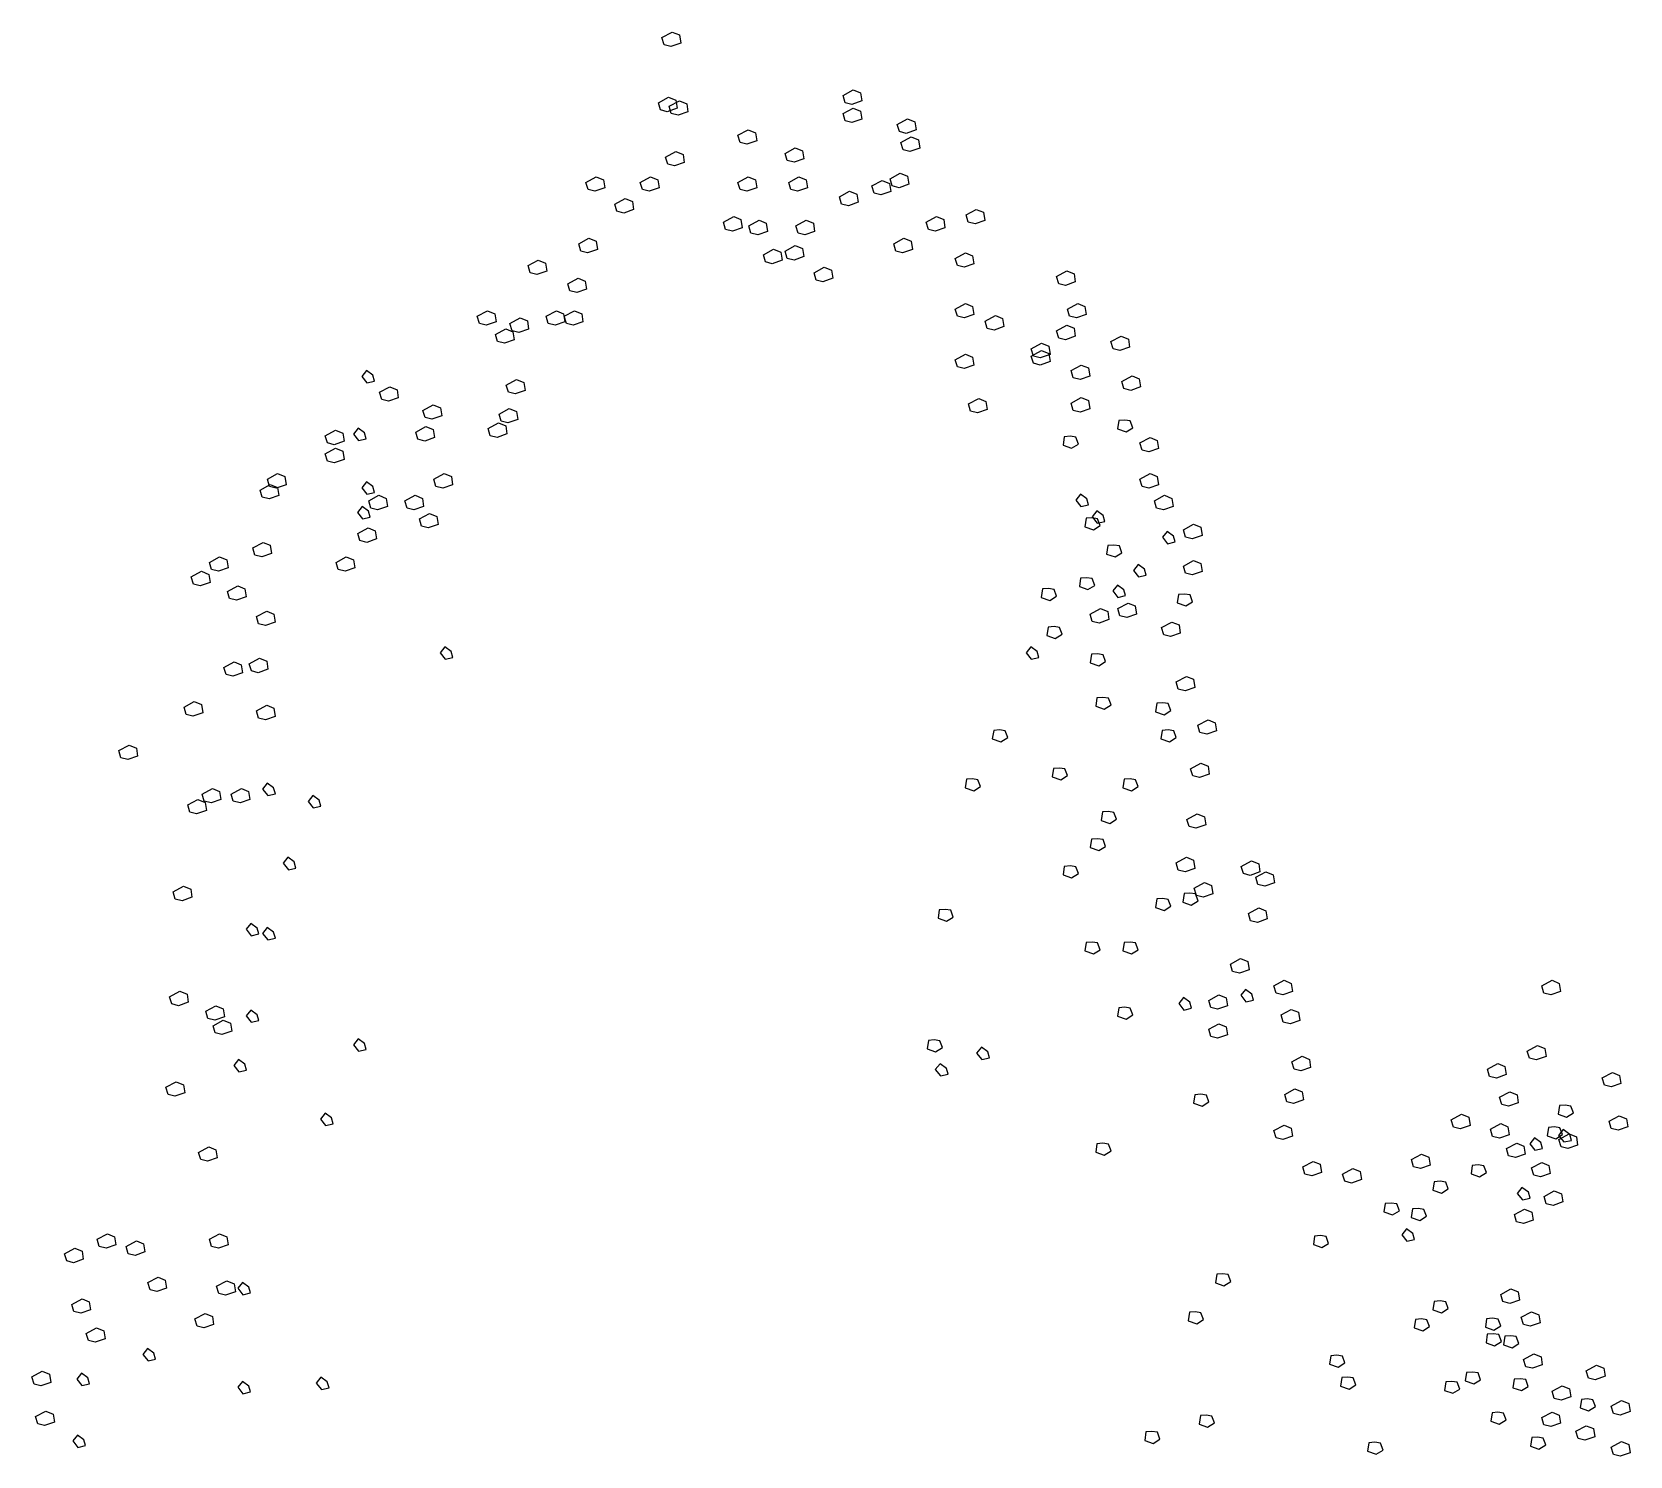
# Model space of a CAD drawing. Header units: millimetres. Extents: x 454 to 24074, y 929 to 15016.
# Drawn here: x 8554 to 9652, y 13772 to 14751 of the extents above; entities that cross this region are included whole.
import ezdxf

# ---------------------------------------------------------------- set-up
doc = ezdxf.new("R2010")
doc.units = ezdxf.units.MM
doc.layers.add('cadblocksdwg.com', color=255, linetype='Continuous')

# ---------------------------------------------------------------- blocks, each defined once
blk = doc.blocks.new('Trees side 06_cad-block.com')
at = {"color": 0}
for points in [[(-27, 7055.3), (-13.2, 7062.7), (-3.5, 7058.7), (-1.8, 7047.8), (-15, 7043.2), (-24.1, 7045.5)], [(216.9, 6977.2), (230.7, 6984.7), (240.4, 6980.7), (242.1, 6969.8), (228.9, 6965.2), (219.8, 6967.5)], [(-31.9, 6967.5), (-18.1, 6974.9), (-8.4, 6970.9), (-6.7, 6960), (-19.8, 6955.4), (-29, 6957.7)], [(-17.2, 6962.6), (-3.5, 6970.1), (6.3, 6966), (8, 6955.2), (-5.2, 6950.6), (-14.4, 6952.9)], [(216.9, 6952.9), (230.7, 6960.3), (240.4, 6956.3), (242.1, 6945.4), (228.9, 6940.8), (219.8, 6943.1)], [(290.1, 6938.2), (303.8, 6945.7), (313.6, 6941.7), (315.3, 6930.8), (302.1, 6926.2), (292.9, 6928.5)], [(75.4, 6923.6), (89.2, 6931), (98.9, 6927), (100.7, 6916.1), (87.5, 6911.6), (78.3, 6913.9)], [(295, 6913.8), (308.7, 6921.3), (318.5, 6917.3), (320.2, 6906.4), (307, 6901.8), (297.8, 6904.1)], [(-22.1, 6894.3), (-8.4, 6901.8), (1.4, 6897.8), (3.1, 6886.9), (-10.1, 6882.3), (-19.3, 6884.6)], [(138.9, 6899.2), (152.6, 6906.7), (162.4, 6902.7), (164.1, 6891.8), (150.9, 6887.2), (141.7, 6889.5)], [(280.3, 6865.1), (294.1, 6872.5), (303.8, 6868.5), (305.6, 6857.6), (292.4, 6853), (283.2, 6855.3)], [(-129.4, 6860.2), (-115.7, 6867.7), (-105.9, 6863.6), (-104.2, 6852.8), (-117.4, 6848.2), (-126.6, 6850.5)], [(-56.3, 6860.2), (-42.5, 6867.7), (-32.8, 6863.6), (-31, 6852.8), (-44.2, 6848.2), (-53.4, 6850.5)], [(75.4, 6860.2), (89.2, 6867.7), (98.9, 6863.6), (100.7, 6852.8), (87.5, 6848.2), (78.3, 6850.5)], [(143.7, 6860.2), (157.5, 6867.7), (167.2, 6863.6), (169, 6852.8), (155.8, 6848.2), (146.6, 6850.5)], [(212, 6840.7), (225.8, 6848.2), (235.5, 6844.1), (237.3, 6833.3), (224.1, 6828.7), (214.9, 6831)], [(255.9, 6855.3), (269.7, 6862.8), (279.4, 6858.8), (281.2, 6847.9), (268, 6843.3), (258.8, 6845.6)], [(-90.4, 6830.9), (-76.7, 6838.4), (-66.9, 6834.4), (-65.2, 6823.5), (-78.4, 6818.9), (-87.6, 6821.2)], [(55.9, 6806.6), (69.7, 6814), (79.4, 6810), (81.2, 6799.1), (68, 6794.5), (58.8, 6796.8)], [(90.1, 6801.7), (103.8, 6809.1), (113.6, 6805.1), (115.3, 6794.2), (102.1, 6789.7), (92.9, 6791.9)], [(153.5, 6801.7), (167.3, 6809.1), (177, 6805.1), (178.7, 6794.2), (165.5, 6789.7), (156.4, 6791.9)], [(329.1, 6806.6), (342.9, 6814), (352.6, 6810), (354.3, 6799.1), (341.1, 6794.5), (332, 6796.8)], [(382.8, 6816.3), (396.5, 6823.8), (406.3, 6819.8), (408, 6808.9), (394.8, 6804.3), (385.6, 6806.6)], [(-139.2, 6777.3), (-125.4, 6784.8), (-115.7, 6780.8), (-114, 6769.9), (-127.2, 6765.3), (-136.3, 6767.6)], [(285.2, 6777.3), (299, 6784.8), (308.7, 6780.8), (310.4, 6769.9), (297.2, 6765.3), (288.1, 6767.6)], [(109.6, 6762.7), (123.3, 6770.1), (133.1, 6766.1), (134.8, 6755.2), (121.6, 6750.6), (112.5, 6752.9)], [(138.9, 6767.6), (152.6, 6775), (162.4, 6771), (164.1, 6760.1), (150.9, 6755.5), (141.7, 6757.8)], [(368.1, 6757.8), (381.9, 6765.3), (391.6, 6761.2), (393.4, 6750.4), (380.2, 6745.8), (371, 6748.1)], [(-207.5, 6748.1), (-193.7, 6755.5), (-184, 6751.5), (-182.3, 6740.6), (-195.5, 6736), (-204.6, 6738.3)], [(177.9, 6738.3), (191.6, 6745.8), (201.4, 6741.7), (203.1, 6730.9), (189.9, 6726.3), (180.7, 6728.6)], [(504.7, 6733.4), (518.5, 6740.9), (528.2, 6736.9), (529.9, 6726), (516.8, 6721.4), (507.6, 6723.7)], [(-153.8, 6723.7), (-140.1, 6731.1), (-130.3, 6727.1), (-128.6, 6716.2), (-141.8, 6711.6), (-151, 6713.9)], [(368.1, 6689.5), (381.9, 6697), (391.6, 6693), (393.4, 6682.1), (380.2, 6677.5), (371, 6679.8)], [(519.4, 6689.5), (533.1, 6697), (542.9, 6693), (544.6, 6682.1), (531.4, 6677.5), (522.2, 6679.8)], [(-275.8, 6679.8), (-262, 6687.2), (-252.3, 6683.2), (-250.6, 6672.3), (-263.7, 6667.8), (-272.9, 6670)], [(-231.9, 6670), (-218.1, 6677.5), (-208.4, 6673.5), (-206.7, 6662.6), (-219.8, 6658), (-229, 6660.3)], [(-183.1, 6679.8), (-169.3, 6687.2), (-159.6, 6683.2), (-157.9, 6672.3), (-171.1, 6667.8), (-180.2, 6670)], [(-158.7, 6679.8), (-145, 6687.2), (-135.2, 6683.2), (-133.5, 6672.3), (-146.7, 6667.8), (-155.8, 6670)], [(408.4, 6673.3), (422.2, 6680.7), (431.9, 6676.7), (433.6, 6665.8), (420.4, 6661.2), (411.3, 6663.5)], [(-251.4, 6655.4), (-237.6, 6662.9), (-227.9, 6658.8), (-226.2, 6648), (-239.4, 6643.4), (-248.5, 6645.7)], [(504.7, 6660.3), (518.5, 6667.7), (528.2, 6663.7), (529.9, 6652.8), (516.8, 6648.2), (507.6, 6650.5)], [(470.6, 6635.9), (484.3, 6643.4), (494.1, 6639.3), (495.8, 6628.5), (482.6, 6623.9), (473.4, 6626.2)], [(470.6, 6626.2), (484.3, 6633.6), (494.1, 6629.6), (495.8, 6618.7), (482.6, 6614.1), (473.4, 6616.4)], [(577.9, 6645.7), (591.7, 6653.1), (601.4, 6649.1), (603.1, 6638.2), (589.9, 6633.6), (580.8, 6635.9)], [(368.1, 6621.3), (381.9, 6628.7), (391.6, 6624.7), (393.4, 6613.8), (380.2, 6609.2), (371, 6611.5)], [(524.2, 6606.6), (538, 6614.1), (547.7, 6610.1), (549.5, 6599.2), (536.3, 6594.6), (527.1, 6596.9)], [(-425.3, 6606.8), (-431.6, 6598.8), (-424.8, 6590.2), (-414.4, 6592.5), (-416.7, 6600.5)], [(-236.8, 6587.1), (-223, 6594.6), (-213.3, 6590.6), (-211.5, 6579.7), (-224.7, 6575.1), (-233.9, 6577.4)], [(592.5, 6592), (606.3, 6599.5), (616, 6595.5), (617.8, 6584.6), (604.6, 6580), (595.4, 6582.3)], [(-407.5, 6577.4), (-393.7, 6584.8), (-384, 6580.8), (-382.3, 6569.9), (-395.5, 6565.4), (-404.6, 6567.6)], [(386, 6561.6), (399.8, 6569), (409.5, 6565), (411.3, 6554.1), (398.1, 6549.5), (388.9, 6551.8)], [(524.2, 6562.8), (538, 6570.2), (547.7, 6566.2), (549.5, 6555.3), (536.3, 6550.7), (527.1, 6553)], [(-349, 6553), (-335.2, 6560.5), (-325.5, 6556.4), (-323.7, 6545.6), (-336.9, 6541), (-346.1, 6543.3)], [(-246.5, 6548.1), (-232.8, 6555.6), (-223, 6551.6), (-221.3, 6540.7), (-234.5, 6536.1), (-243.7, 6538.4)], [(-480.7, 6518.9), (-466.9, 6526.3), (-457.2, 6522.3), (-455.4, 6511.4), (-468.6, 6506.8), (-477.8, 6509.1)], [(-436.5, 6529), (-442.8, 6520.9), (-435.9, 6512.3), (-425.6, 6514.6), (-427.9, 6522.7)], [(-358.7, 6523.8), (-345, 6531.2), (-335.2, 6527.2), (-333.5, 6516.3), (-346.7, 6511.7), (-355.8, 6514)], [(-261.2, 6528.6), (-247.4, 6536.1), (-237.6, 6532.1), (-235.9, 6521.2), (-249.1, 6516.6), (-258.3, 6518.9)], [(588.4, 6539.5), (586.7, 6528), (598.2, 6524), (607.4, 6529.7), (603.9, 6538.9), (596.5, 6540)], [(515.1, 6517.5), (513.4, 6506), (524.9, 6502), (534.1, 6507.7), (530.6, 6516.9), (523.2, 6518.1)], [(616.9, 6509.1), (630.7, 6516.6), (640.4, 6512.6), (642.1, 6501.7), (629, 6497.1), (619.8, 6499.4)], [(-480.7, 6494.5), (-466.9, 6501.9), (-457.2, 6497.9), (-455.4, 6487), (-468.6, 6482.5), (-477.8, 6484.8)], [(-558.7, 6460.4), (-545, 6467.8), (-535.2, 6463.8), (-533.5, 6452.9), (-546.7, 6448.3), (-555.9, 6450.6)], [(-334.3, 6460.4), (-320.6, 6467.8), (-310.8, 6463.8), (-309.1, 6452.9), (-322.3, 6448.3), (-331.5, 6450.6)], [(616.9, 6460.4), (630.7, 6467.8), (640.4, 6463.8), (642.1, 6452.9), (629, 6448.3), (619.8, 6450.6)], [(-568.5, 6445.7), (-554.7, 6453.2), (-545, 6449.2), (-543.2, 6438.3), (-556.4, 6433.7), (-565.6, 6436)], [(-425.3, 6456.7), (-431.6, 6448.7), (-424.8, 6440.1), (-414.4, 6442.4), (-416.7, 6450.4)], [(-422.1, 6431.1), (-408.4, 6438.6), (-398.6, 6434.5), (-396.9, 6423.7), (-410.1, 6419.1), (-419.3, 6421.4)], [(-373.4, 6431.1), (-359.6, 6438.6), (-349.8, 6434.5), (-348.1, 6423.7), (-361.3, 6419.1), (-370.5, 6421.4)], [(536.7, 6440), (530.4, 6432), (537.3, 6423.4), (547.6, 6425.7), (545.3, 6433.7)], [(636.4, 6431.1), (650.2, 6438.6), (659.9, 6434.5), (661.7, 6423.7), (648.5, 6419.1), (639.3, 6421.4)], [(-430.9, 6423.3), (-437.2, 6415.3), (-430.3, 6406.7), (-420, 6409), (-422.3, 6417)], [(559, 6417.8), (552.7, 6409.8), (559.5, 6401.2), (569.9, 6403.5), (567.6, 6411.5)], [(-353.8, 6406.7), (-340.1, 6414.2), (-330.3, 6410.2), (-328.6, 6399.3), (-341.8, 6394.7), (-351, 6397)], [(544.5, 6407.6), (542.7, 6396.1), (554.2, 6392.1), (563.4, 6397.9), (559.9, 6407), (552.5, 6408.2)], [(675.5, 6392.1), (689.2, 6399.5), (699, 6395.5), (700.7, 6384.6), (687.5, 6380.1), (678.3, 6382.4)], [(-578.2, 6367.7), (-564.5, 6375.2), (-554.7, 6371.2), (-553, 6360.3), (-566.2, 6355.7), (-575.4, 6358)], [(-436.8, 6387.2), (-423, 6394.7), (-413.3, 6390.7), (-411.5, 6379.8), (-424.7, 6375.2), (-433.9, 6377.5)], [(653.5, 6390), (647.2, 6382), (654.1, 6373.4), (664.4, 6375.7), (662.1, 6383.7)], [(-636.8, 6348.2), (-623, 6355.7), (-613.3, 6351.6), (-611.5, 6340.8), (-624.7, 6336.2), (-633.9, 6338.5)], [(-466, 6348.2), (-452.3, 6355.7), (-442.5, 6351.6), (-440.8, 6340.8), (-454, 6336.2), (-463.2, 6338.5)], [(573.8, 6371), (572.1, 6359.5), (583.5, 6355.5), (592.7, 6361.2), (589.3, 6370.4), (581.8, 6371.5)], [(-661.2, 6328.7), (-647.4, 6336.2), (-637.7, 6332.1), (-635.9, 6321.3), (-649.1, 6316.7), (-658.3, 6319)], [(614.6, 6345.5), (608.3, 6337.5), (615.1, 6328.9), (625.5, 6331.2), (623.2, 6339.2)], [(675.5, 6343.3), (689.2, 6350.8), (699, 6346.8), (700.7, 6335.9), (687.5, 6331.3), (678.3, 6333.6)], [(-612.4, 6309.2), (-598.6, 6316.7), (-588.9, 6312.6), (-587.2, 6301.7), (-600.3, 6297.2), (-609.5, 6299.5)], [(485.8, 6312.4), (484.1, 6300.9), (495.6, 6296.9), (504.7, 6302.6), (501.3, 6311.8), (493.9, 6312.9)], [(537.1, 6327), (535.4, 6315.6), (546.9, 6311.5), (556, 6317.3), (552.6, 6326.4), (545.2, 6327.6)], [(586.8, 6317.7), (580.5, 6309.7), (587.3, 6301.1), (597.7, 6303.4), (595.4, 6311.4)], [(587.2, 6286), (601, 6293.5), (610.7, 6289.5), (612.4, 6278.6), (599.2, 6274), (590.1, 6276.3)], [(669, 6305), (667.3, 6293.6), (678.8, 6289.6), (688, 6295.3), (684.5, 6304.5), (677.1, 6305.6)], [(-573.4, 6275.1), (-559.6, 6282.5), (-549.8, 6278.5), (-548.1, 6267.6), (-561.3, 6263), (-570.5, 6265.3)], [(549.9, 6278.6), (563.7, 6286), (573.5, 6282), (575.2, 6271.1), (562, 6266.5), (552.8, 6268.8)], [(646.2, 6260.4), (659.9, 6267.9), (669.7, 6263.9), (671.4, 6253), (658.2, 6248.4), (649.1, 6250.7)], [(493.2, 6261.1), (491.4, 6249.6), (502.9, 6245.6), (512.1, 6251.3), (508.6, 6260.5), (501.2, 6261.7)], [(-319.7, 6234.4), (-326, 6226.3), (-319.1, 6217.7), (-308.8, 6220), (-311.1, 6228)], [(470, 6234.4), (463.7, 6226.3), (470.6, 6217.7), (480.9, 6220), (478.6, 6228)], [(551.8, 6224.5), (550.1, 6213), (561.5, 6209), (570.7, 6214.7), (567.3, 6223.9), (559.8, 6225)], [(-617.3, 6206.8), (-603.5, 6214.3), (-593.8, 6210.2), (-592, 6199.4), (-605.2, 6194.8), (-614.4, 6197.1)], [(-583.1, 6211.7), (-569.4, 6219.1), (-559.6, 6215.1), (-557.9, 6204.2), (-571.1, 6199.6), (-580.2, 6201.9)], [(665.7, 6187.3), (679.5, 6194.7), (689.2, 6190.7), (690.9, 6179.8), (677.7, 6175.3), (668.6, 6177.6)], [(-670.9, 6153.2), (-657.2, 6160.6), (-647.4, 6156.6), (-645.7, 6145.7), (-658.9, 6141.1), (-668.1, 6143.4)], [(559.1, 6165.8), (557.4, 6154.4), (568.9, 6150.4), (578, 6156.1), (574.6, 6165.3), (567.1, 6166.4)], [(639.7, 6158.5), (638, 6147.1), (649.5, 6143), (658.7, 6148.8), (655.2, 6157.9), (647.8, 6159.1)], [(-573.4, 6148.3), (-559.6, 6155.7), (-549.8, 6151.7), (-548.1, 6140.8), (-561.3, 6136.3), (-570.5, 6138.5)], [(419.9, 6121.9), (418.1, 6110.4), (429.6, 6106.4), (438.8, 6112.1), (435.3, 6121.3), (427.9, 6122.5)], [(647.1, 6121.9), (645.3, 6110.4), (656.8, 6106.4), (666, 6112.1), (662.5, 6121.3), (655.1, 6122.5)], [(695, 6128.8), (708.7, 6136.2), (718.5, 6132.2), (720.2, 6121.3), (707, 6116.7), (697.8, 6119)], [(-758.7, 6094.6), (-745, 6102.1), (-735.2, 6098.1), (-733.5, 6087.2), (-746.7, 6082.6), (-755.9, 6084.9)], [(685.2, 6070.3), (699, 6077.7), (708.7, 6073.7), (710.4, 6062.8), (697.3, 6058.2), (688.1, 6060.5)], [(-558.8, 6050.9), (-565.1, 6042.9), (-558.2, 6034.3), (-547.9, 6036.6), (-550.2, 6044.6)], [(383.2, 6056), (381.5, 6044.5), (393, 6040.5), (402.1, 6046.2), (398.7, 6055.4), (391.2, 6056.5)], [(500.5, 6070.6), (498.8, 6059.1), (510.2, 6055.1), (519.4, 6060.9), (516, 6070), (508.5, 6071.2)], [(595.8, 6056), (594, 6044.5), (605.5, 6040.5), (614.7, 6046.2), (611.2, 6055.4), (603.8, 6056.5)], [(-666, 6021.5), (-652.3, 6029), (-642.5, 6024.9), (-640.8, 6014.1), (-654, 6009.5), (-663.2, 6011.8)], [(-646.5, 6036.1), (-632.8, 6043.6), (-623, 6039.6), (-621.3, 6028.7), (-634.5, 6024.1), (-643.7, 6026.4)], [(-607.5, 6036.1), (-593.7, 6043.6), (-584, 6039.6), (-582.3, 6028.7), (-595.5, 6024.1), (-604.6, 6026.4)], [(-497.6, 6034.2), (-503.9, 6026.2), (-497.1, 6017.6), (-486.7, 6019.9), (-489, 6027.9)], [(566.4, 6012), (564.7, 6000.5), (576.2, 5996.5), (585.4, 6002.3), (581.9, 6011.4), (574.5, 6012.6)], [(680.3, 6002), (694.1, 6009.5), (703.8, 6005.4), (705.6, 5994.6), (692.4, 5990), (683.2, 5992.3)], [(551.8, 5975.4), (550.1, 5963.9), (561.5, 5959.9), (570.7, 5965.6), (567.3, 5974.8), (559.8, 5975.9)], [(-531, 5950.9), (-537.3, 5942.8), (-530.4, 5934.2), (-520.1, 5936.5), (-522.4, 5944.6)], [(665.7, 5943.5), (679.5, 5950.9), (689.2, 5946.9), (690.9, 5936), (677.7, 5931.5), (668.6, 5933.7)], [(753.5, 5938.6), (767.3, 5946.1), (777, 5942.1), (778.7, 5931.2), (765.5, 5926.6), (756.4, 5928.9)], [(515.1, 5938.7), (513.4, 5927.3), (524.9, 5923.3), (534.1, 5929), (530.6, 5938.2), (523.2, 5939.3)], [(773, 5924), (786.8, 5931.4), (796.5, 5927.4), (798.2, 5916.5), (785.1, 5911.9), (775.9, 5914.2)], [(-685.6, 5904.5), (-671.8, 5911.9), (-662, 5907.9), (-660.3, 5897), (-673.5, 5892.4), (-682.7, 5894.7)], [(676.4, 5902.1), (674.7, 5890.6), (686.1, 5886.6), (695.3, 5892.4), (691.9, 5901.5), (684.4, 5902.7)], [(690.1, 5909.4), (703.8, 5916.8), (713.6, 5912.8), (715.3, 5901.9), (702.1, 5897.3), (693, 5899.6)], [(346.6, 5880.1), (344.9, 5868.7), (356.3, 5864.7), (365.5, 5870.4), (362.1, 5879.6), (354.6, 5880.7)], [(639.7, 5894.8), (638, 5883.3), (649.5, 5879.3), (658.7, 5885), (655.2, 5894.2), (647.8, 5895.4)], [(763.3, 5875.2), (777, 5882.7), (786.8, 5878.7), (788.5, 5867.8), (775.3, 5863.2), (766.1, 5865.5)], [(-581, 5861.9), (-587.4, 5853.9), (-580.5, 5845.3), (-570.2, 5847.6), (-572.4, 5855.6)], [(-558.8, 5856.4), (-565.1, 5848.3), (-558.2, 5839.7), (-547.9, 5842), (-550.2, 5850.1)], [(544.5, 5836.2), (542.7, 5824.7), (554.2, 5820.7), (563.4, 5826.4), (559.9, 5835.6), (552.5, 5836.8)], [(595.8, 5836.2), (594, 5824.7), (605.5, 5820.7), (614.7, 5826.4), (611.2, 5835.6), (603.8, 5836.8)], [(738.9, 5807), (752.6, 5814.4), (762.4, 5810.4), (764.1, 5799.5), (750.9, 5794.9), (741.7, 5797.2)], [(-690.4, 5763.1), (-676.7, 5770.5), (-666.9, 5766.5), (-665.2, 5755.6), (-678.4, 5751), (-687.6, 5753.3)], [(759.2, 5773), (752.9, 5765), (759.7, 5756.4), (770.1, 5758.6), (767.8, 5766.7)], [(797.4, 5777.7), (811.2, 5785.2), (820.9, 5781.1), (822.6, 5770.2), (809.4, 5765.7), (800.3, 5768)], [(1158.4, 5777.7), (1172.2, 5785.2), (1181.9, 5781.1), (1183.6, 5770.2), (1170.4, 5765.7), (1161.3, 5768)], [(-641.6, 5743.6), (-627.9, 5751), (-618.1, 5747), (-616.4, 5736.1), (-629.6, 5731.5), (-638.8, 5733.8)], [(675.7, 5761.9), (669.4, 5753.8), (676.3, 5745.2), (686.6, 5747.5), (684.3, 5755.6)], [(709.6, 5758.2), (723.4, 5765.6), (733.1, 5761.6), (734.8, 5750.7), (721.6, 5746.2), (712.5, 5748.5)], [(-631.9, 5724.1), (-618.1, 5731.5), (-608.4, 5727.5), (-606.7, 5716.6), (-619.9, 5712), (-629, 5714.3)], [(-581, 5745.2), (-587.4, 5737.2), (-580.5, 5728.6), (-570.2, 5730.9), (-572.4, 5738.9)], [(588.4, 5748.3), (586.7, 5736.8), (598.2, 5732.8), (607.4, 5738.5), (603.9, 5747.7), (596.5, 5748.8)], [(807.2, 5738.7), (820.9, 5746.1), (830.7, 5742.1), (832.4, 5731.2), (819.2, 5726.7), (810, 5728.9)], [(-436.5, 5706.3), (-442.8, 5698.2), (-435.9, 5689.6), (-425.6, 5691.9), (-427.9, 5700)], [(709.6, 5719.2), (723.4, 5726.6), (733.1, 5722.6), (734.8, 5711.7), (721.6, 5707.1), (712.5, 5709.4)], [(331.9, 5704.3), (330.2, 5692.8), (341.7, 5688.8), (350.8, 5694.6), (347.4, 5703.7), (339.9, 5704.9)], [(403.3, 5695.2), (396.9, 5687.1), (403.8, 5678.5), (414.1, 5680.8), (411.9, 5688.8)], [(1138.9, 5689.9), (1152.6, 5697.4), (1162.4, 5693.4), (1164.1, 5682.5), (1150.9, 5677.9), (1141.7, 5680.2)], [(-597.7, 5678.5), (-604, 5670.5), (-597.2, 5661.9), (-586.8, 5664.1), (-589.1, 5672.2)], [(347.6, 5672.9), (341.3, 5664.9), (348.2, 5656.3), (358.5, 5658.6), (356.2, 5666.6)], [(821.8, 5675.3), (835.6, 5682.8), (845.3, 5678.7), (847, 5667.8), (833.8, 5663.3), (824.7, 5665.6)], [(1085.2, 5665.5), (1099, 5673), (1108.7, 5669), (1110.4, 5658.1), (1097.3, 5653.5), (1088.1, 5655.8)], [(-695.3, 5641.2), (-681.5, 5648.6), (-671.8, 5644.6), (-670.1, 5633.7), (-683.3, 5629.1), (-692.4, 5631.4)], [(1239.8, 5653.7), (1253.6, 5661.1), (1263.3, 5657.1), (1265.1, 5646.2), (1251.9, 5641.6), (1242.7, 5643.9)], [(691, 5631.1), (689.3, 5619.6), (700.8, 5615.6), (710, 5621.3), (706.5, 5630.5), (699.1, 5631.6)], [(812, 5631.4), (825.8, 5638.9), (835.6, 5634.9), (837.3, 5624), (824.1, 5619.4), (814.9, 5621.7)], [(1101.6, 5627.6), (1115.4, 5635), (1125.1, 5631), (1126.8, 5620.1), (1113.7, 5615.5), (1104.5, 5617.8)], [(-480.9, 5606.2), (-487.3, 5598.2), (-480.4, 5589.6), (-470.1, 5591.9), (-472.3, 5599.9)], [(1036.4, 5597.3), (1050.2, 5604.7), (1059.9, 5600.7), (1061.7, 5589.8), (1048.5, 5585.2), (1039.3, 5587.5)], [(1182.1, 5616.4), (1180.4, 5604.9), (1191.8, 5600.9), (1201, 5606.7), (1197.6, 5615.8), (1190.1, 5617)], [(1249.1, 5595.3), (1262.8, 5602.8), (1272.6, 5598.8), (1274.3, 5587.9), (1261.1, 5583.3), (1251.9, 5585.6)], [(797.4, 5582.7), (811.2, 5590.1), (820.9, 5586.1), (822.6, 5575.2), (809.4, 5570.6), (800.3, 5572.9)], [(1089.3, 5584.6), (1103.1, 5592.1), (1112.8, 5588), (1114.6, 5577.1), (1101.4, 5572.6), (1092.2, 5574.9)], [(1167.4, 5587.1), (1165.7, 5575.6), (1177.2, 5571.6), (1186.3, 5577.4), (1182.9, 5586.5), (1175.4, 5587.7)], [(1187.4, 5584), (1181.1, 5576), (1187.9, 5567.4), (1198.3, 5569.6), (1196, 5577.7)], [(1181.5, 5570.8), (1195.2, 5578.2), (1205, 5574.2), (1206.7, 5563.3), (1193.5, 5558.7), (1184.3, 5561)], [(-651.4, 5553.4), (-637.6, 5560.8), (-627.9, 5556.8), (-626.2, 5545.9), (-639.4, 5541.4), (-648.5, 5543.7)], [(559.1, 5565.1), (557.4, 5553.7), (568.9, 5549.6), (578, 5555.4), (574.6, 5564.5), (567.1, 5565.7)], [(1110.8, 5558.5), (1124.6, 5566), (1134.3, 5561.9), (1136.1, 5551), (1122.9, 5546.5), (1113.7, 5548.8)], [(1148.4, 5572.9), (1142.1, 5564.8), (1149, 5556.2), (1159.3, 5558.5), (1157, 5566.6)], [(836.4, 5533.9), (850.2, 5541.3), (859.9, 5537.3), (861.7, 5526.4), (848.5, 5521.9), (839.3, 5524.1)], [(982.8, 5543.6), (996.5, 5551.1), (1006.3, 5547.1), (1008, 5536.2), (994.8, 5531.6), (985.6, 5533.9)], [(1064.8, 5535.8), (1063.1, 5524.4), (1074.6, 5520.3), (1083.7, 5526.1), (1080.3, 5535.2), (1072.8, 5536.4)], [(1144.6, 5532.4), (1158.4, 5539.9), (1168.1, 5535.8), (1169.8, 5525), (1156.7, 5520.4), (1147.5, 5522.7)], [(890.1, 5524.1), (903.9, 5531.6), (913.6, 5527.6), (915.3, 5516.7), (902.1, 5512.1), (893, 5514.4)], [(1013.5, 5513.8), (1011.8, 5502.4), (1023.3, 5498.4), (1032.4, 5504.1), (1029, 5513.3), (1021.5, 5514.4)], [(1131.7, 5506.2), (1125.4, 5498.1), (1132.3, 5489.5), (1142.6, 5491.8), (1140.3, 5499.9)], [(1161.5, 5494), (1175.3, 5501.5), (1185, 5497.5), (1186.7, 5486.6), (1173.6, 5482), (1164.4, 5484.3)], [(947.5, 5484.5), (945.8, 5473.1), (957.3, 5469.1), (966.5, 5474.8), (963, 5484), (955.6, 5485.1)], [(984.2, 5477.2), (982.5, 5465.7), (993.9, 5461.7), (1003.1, 5467.5), (999.7, 5476.6), (992.2, 5477.8)], [(1121.6, 5469.5), (1135.3, 5476.9), (1145.1, 5472.9), (1146.8, 5462), (1133.6, 5457.4), (1124.4, 5459.7)], [(976, 5450.6), (969.7, 5442.5), (976.6, 5433.9), (986.9, 5436.2), (984.6, 5444.3)], [(-788, 5436.4), (-774.2, 5443.8), (-764.5, 5439.8), (-762.8, 5428.9), (-776, 5424.3), (-785.1, 5426.6)], [(-749, 5426.6), (-735.2, 5434.1), (-725.5, 5430.1), (-723.7, 5419.2), (-736.9, 5414.6), (-746.1, 5416.9)], [(-636.8, 5436.4), (-623, 5443.8), (-613.3, 5439.8), (-611.5, 5428.9), (-624.7, 5424.3), (-633.9, 5426.6)], [(852.3, 5440.6), (850.6, 5429.1), (862, 5425.1), (871.2, 5430.8), (867.8, 5440), (860.3, 5441.2)], [(-831.9, 5416.9), (-818.1, 5424.3), (-808.4, 5420.3), (-806.7, 5409.4), (-819.9, 5404.8), (-829, 5407.1)], [(-719.7, 5377.9), (-705.9, 5385.3), (-696.2, 5381.3), (-694.5, 5370.4), (-707.7, 5365.8), (-716.8, 5368.1)], [(720.4, 5389.3), (718.6, 5377.8), (730.1, 5373.8), (739.3, 5379.6), (735.8, 5388.7), (728.4, 5389.9)], [(-627, 5373), (-613.3, 5380.4), (-603.5, 5376.4), (-601.8, 5365.5), (-615, 5360.9), (-624.1, 5363.2)], [(-592.2, 5378.3), (-598.5, 5370.3), (-591.6, 5361.7), (-581.3, 5364), (-583.6, 5372)], [(1103.1, 5362), (1116.9, 5369.4), (1126.7, 5365.4), (1128.4, 5354.5), (1115.2, 5350), (1106, 5352.3)], [(-822.1, 5348.6), (-808.4, 5356), (-798.6, 5352), (-796.9, 5341.1), (-810.1, 5336.6), (-819.3, 5338.9)], [(1013.5, 5352.7), (1011.8, 5341.2), (1023.3, 5337.2), (1032.4, 5342.9), (1029, 5352.1), (1021.5, 5353.2)], [(-656.3, 5329.1), (-642.5, 5336.5), (-632.8, 5332.5), (-631.1, 5321.6), (-644.2, 5317.1), (-653.4, 5319.3)], [(683.7, 5338), (682, 5326.6), (693.5, 5322.5), (702.6, 5328.3), (699.2, 5337.4), (691.7, 5338.6)], [(988.2, 5328.4), (986.5, 5316.9), (998, 5312.9), (1007.1, 5318.7), (1003.7, 5327.8), (996.2, 5329)], [(1084.1, 5329.3), (1082.4, 5317.8), (1093.9, 5313.8), (1103.1, 5319.6), (1099.6, 5328.7), (1092.2, 5329.9)], [(1130.8, 5331.3), (1144.6, 5338.7), (1154.3, 5334.7), (1156, 5323.8), (1142.8, 5319.3), (1133.7, 5321.5)], [(-802.6, 5309.6), (-788.9, 5317), (-779.1, 5313), (-777.4, 5302.1), (-790.6, 5297.6), (-799.8, 5299.8)], [(1085, 5308.5), (1083.3, 5297), (1094.8, 5293), (1104, 5298.8), (1100.5, 5307.9), (1093.1, 5309.1)], [(1108.6, 5305.8), (1106.9, 5294.3), (1118.3, 5290.3), (1127.5, 5296), (1124.1, 5305.2), (1116.6, 5306.4)], [(-720.1, 5289.4), (-726.4, 5281.3), (-719.5, 5272.7), (-709.2, 5275), (-711.5, 5283.1)], [(874.3, 5279.4), (872.5, 5267.9), (884, 5263.9), (893.2, 5269.7), (889.7, 5278.8), (882.3, 5280)], [(1133.9, 5274.5), (1147.6, 5281.9), (1157.4, 5277.9), (1159.1, 5267), (1145.9, 5262.5), (1136.7, 5264.7)], [(-875.8, 5251.1), (-862, 5258.5), (-852.3, 5254.5), (-850.6, 5243.6), (-863.8, 5239), (-872.9, 5241.3)], [(-809.1, 5256), (-815.4, 5248), (-808.5, 5239.4), (-798.2, 5241.7), (-800.4, 5249.7)], [(1057, 5256.9), (1055.3, 5245.5), (1066.7, 5241.5), (1075.9, 5247.2), (1072.5, 5256.4), (1065, 5257.5)], [(1218.3, 5259.1), (1232.1, 5266.6), (1241.8, 5262.6), (1243.6, 5251.7), (1230.4, 5247.1), (1221.2, 5249.4)], [(-592.2, 5244.9), (-598.5, 5236.9), (-591.6, 5228.3), (-581.3, 5230.6), (-583.6, 5238.6)], [(-486.5, 5250.5), (-492.8, 5242.4), (-485.9, 5233.8), (-475.6, 5236.1), (-477.9, 5244.1)], [(888.9, 5250.1), (887.2, 5238.6), (898.7, 5234.6), (907.8, 5240.4), (904.4, 5249.5), (896.9, 5250.7)], [(1028.9, 5244.3), (1027.2, 5232.8), (1038.7, 5228.8), (1047.9, 5234.5), (1044.4, 5243.7), (1037, 5244.8)], [(1121.2, 5247.9), (1119.5, 5236.4), (1131, 5232.4), (1140.2, 5238.1), (1136.7, 5247.3), (1129.3, 5248.5)], [(1172.3, 5231.5), (1186, 5239), (1195.8, 5234.9), (1197.5, 5224.1), (1184.3, 5219.5), (1175.1, 5221.8)], [(1211.7, 5220.7), (1210, 5209.3), (1221.5, 5205.3), (1230.7, 5211), (1227.2, 5220.2), (1219.8, 5221.3)], [(1252.1, 5211.5), (1265.9, 5219), (1275.6, 5215), (1277.4, 5204.1), (1264.2, 5199.5), (1255, 5201.8)], [(-870.9, 5197.4), (-857.2, 5204.9), (-847.4, 5200.9), (-845.7, 5190), (-858.9, 5185.4), (-868.1, 5187.7)], [(698.4, 5198.8), (696.6, 5187.4), (708.1, 5183.3), (717.3, 5189.1), (713.8, 5198.2), (706.4, 5199.4)], [(1091.4, 5202.7), (1089.7, 5191.2), (1101.1, 5187.2), (1110.3, 5192.9), (1106.9, 5202.1), (1099.4, 5203.2)], [(1158.4, 5196.2), (1172.2, 5203.6), (1181.9, 5199.6), (1183.7, 5188.7), (1170.5, 5184.2), (1161.3, 5186.4)], [(-814.6, 5172.6), (-820.9, 5164.6), (-814, 5156), (-803.7, 5158.3), (-806, 5166.3)], [(625.1, 5176.8), (623.4, 5165.4), (634.8, 5161.4), (644, 5167.1), (640.6, 5176.3), (633.1, 5177.4)], [(1144.8, 5169.2), (1143.1, 5157.7), (1154.5, 5153.7), (1163.7, 5159.4), (1160.3, 5168.6), (1152.8, 5169.8)], [(1204.5, 5177.8), (1218.3, 5185.2), (1228, 5181.2), (1229.7, 5170.3), (1216.6, 5165.7), (1207.4, 5168)], [(925.6, 5162.2), (923.8, 5150.7), (935.3, 5146.7), (944.5, 5152.4), (941, 5161.6), (933.6, 5162.8)], [(1252.1, 5156.3), (1265.9, 5163.7), (1275.6, 5159.7), (1277.4, 5148.8), (1264.2, 5144.2), (1255, 5146.5)]]:
    blk.add_lwpolyline(points, close=True, dxfattribs=at)

msp = doc.modelspace()

# ---------------------------------------------------------------- block references
at = {"layer": 'cadblocksdwg.com', "xscale": 0.5103099452236204, "yscale": 0.5103099452236204, "zscale": 0.5103099452236204}
msp.add_blockref('Trees side 06_cad-block.com', (9000.6, 11147.1), dxfattribs=at)

doc.saveas('drawing.dxf')
